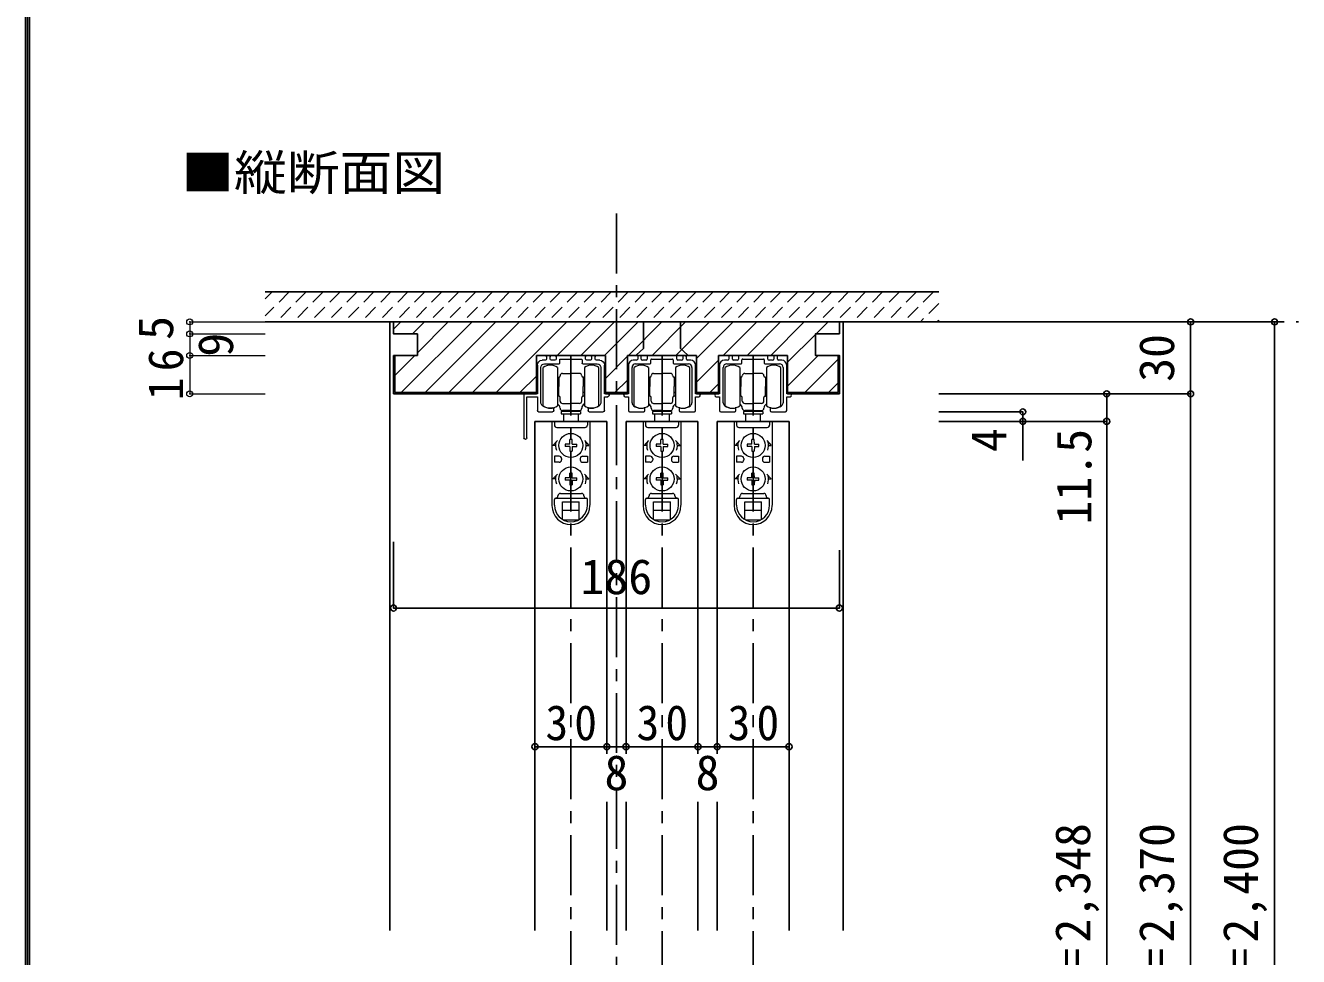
# Model space of a CAD drawing. Units: millimetres at full size, sheet at 1:5; some dimension numbers follow another scale. Extents: x -973 to 977, y -718 to 696.
# Drawn here: x -973 to -442, y -313 to 76 of the extents above; entities that cross this region are included whole.
import ezdxf
from ezdxf.enums import TextEntityAlignment as Align

# ---------------------------------------------------------------- set-up
doc = ezdxf.new("R2010")
doc.units = ezdxf.units.MM
doc.header["$LTSCALE"] = 5
doc.header["$PDMODE"] = 32
doc.header["$PDSIZE"] = 2.5
doc.linetypes.add('CHAIN1', pattern=[8, 5, -1, 1, -1])
doc.linetypes.add('DASHED1', pattern=[1.8, 1.2, -0.6])
for name, color, linetype in [('0-0_補助線', 3, 'Continuous'), ('0-1_通り芯', 4, 'CHAIN1'), ('0-4_枠', 3, 'Continuous'), ('0-6_扉', 6, 'Continuous'), ('0-A_文字', 7, 'Continuous'), ('0-B_寸法', 7, 'Continuous'), ('0-C_ハッチ', 4, 'Continuous'), ('F-1_枠', 6, 'Continuous')]:
    doc.layers.add(name, color=color, linetype=linetype)
doc.layers.add('0-7_金物', color=7, linetype='Continuous', lineweight=18)
doc.styles.add('ＭＳ ゴシック', font='')
doc.styles.get('ＭＳ ゴシック').set_extended_font_data('MS Gothic')

# ---------------------------------------------------------------- blocks, each defined once
blk = doc.blocks.new('戸車(上吊)②')
at = {"layer": '0-7_金物'}
for p, q in [((-11.593, 11.517), (-11.593, 27.517)), ((-5.593, 27.517), (-5.593, 19.517)), ((5.607, 27.517), (5.607, 19.517)), ((11.607, 11.517), (11.607, 27.517)), ((-5.593, 23.517), (-5.293, 23.517)), ((-5.593, 22.017), (-5.093, 22.017)), ((-5.093, 23.317), (-5.293, 23.517)), ((-5.293, 22.017), (-5.093, 22.217)), ((-5.093, 23.517), (-5.093, 19.517)), ((-4.993, 23.517), (-5.093, 23.517)), ((-3.493, 25.017), (0.007, 25.017)), ((3.507, 25.017), (0.007, 25.017)), ((5.007, 23.517), (5.107, 23.517)), ((5.107, 23.517), (5.107, 19.517)), ((5.107, 23.317), (5.307, 23.517)), ((5.307, 22.017), (5.107, 22.217)), ((5.607, 22.017), (5.107, 22.017)), ((5.607, 23.517), (5.307, 23.517)), ((-5.593, 19.517), (-5.593, 11.517)), ((-5.593, 17.017), (-5.093, 17.017)), ((-5.093, 16.817), (-5.293, 17.017)), ((-5.093, 15.517), (-5.093, 19.517)), ((5.107, 15.517), (5.107, 19.517)), ((5.107, 16.817), (5.307, 17.017)), ((5.607, 17.017), (5.107, 17.017)), ((5.607, 19.517), (5.607, 11.517)), ((-5.593, 15.517), (-5.293, 15.517)), ((-5.093, 15.717), (-5.293, 15.517)), ((-4.993, 15.517), (-5.093, 15.517)), ((-4.493, 13.517), (-4.493, 15.017)), ((-3.493, 12.517), (0.007, 12.517)), ((3.507, 12.517), (0.007, 12.517)), ((4.507, 13.517), (4.507, 15.017)), ((5.007, 15.517), (5.107, 15.517)), ((5.107, 15.717), (5.307, 15.517)), ((5.607, 15.517), (5.307, 15.517)), ((-3.993, 9.217), (-3.993, 8.217)), ((4.007, 9.217), (-3.993, 9.217)), ((-3.993, 8.217), (4.007, 8.217)), ((0.007, 9.517), (-3.493, 9.517)), ((-2.993, 9.517), (-2.993, 9.217)), ((-2.993, 5.017), (-2.993, 8.217)), ((0.007, 9.517), (3.507, 9.517)), ((3.007, 9.517), (3.007, 9.217)), ((3.007, 8.217), (3.007, 5.017)), ((4.007, 9.217), (4.007, 8.217)), ((-7.892, 5.017), (-7.892, -29.883)), ((-7.849, 5.017), (7.951, 5.017)), ((-6.892, 5.017), (-6.892, 3.517)), ((-5.892, 2.517), (5.908, 2.517)), ((6.908, 5.017), (6.908, 3.517)), ((7.908, 5.017), (7.908, -29.883)), ((-5.649, -2.983), (-7.492, -4.983)), ((-6.392, -4.983), (-7.492, -4.983)), ((-0.512, -4.463), (-2.442, -4.497)), ((-2.442, -4.497), (-2.442, -5.469)), ((-0.512, -4.463), (-0.478, -2.533)), ((0.494, -2.533), (-0.478, -2.533)), ((0.528, -4.463), (0.494, -2.533)), ((0.528, -4.463), (2.458, -4.497)), ((2.458, -5.469), (2.458, -4.497)), ((5.665, -2.983), (7.508, -4.983)), ((6.408, -4.983), (7.508, -4.983)), ((-6.892, -9.483), (-6.892, -11.983)), ((-4.892, -9.483), (-6.892, -9.483)), ((-3.892, -10.483), (-3.892, -10.983)), ((-0.512, -5.502), (-2.442, -5.469)), ((-0.512, -5.502), (-0.478, -7.433)), ((-0.478, -7.433), (0.494, -7.433)), ((0.528, -5.502), (0.494, -7.433)), ((0.528, -5.502), (2.458, -5.469)), ((3.908, -10.483), (3.908, -10.983)), ((4.908, -9.483), (6.908, -9.483)), ((6.908, -9.483), (6.908, -11.983)), ((-4.892, -11.983), (-6.892, -11.983)), ((4.908, -11.983), (6.908, -11.983)), ((-5.649, -16.983), (-7.492, -18.983)), ((-6.392, -18.983), (-7.492, -18.983)), ((-0.512, -18.463), (-2.442, -18.497)), ((-2.442, -18.497), (-2.442, -19.469)), ((-0.512, -19.502), (-2.442, -19.469)), ((-0.512, -18.463), (-0.478, -16.533)), ((-0.512, -19.502), (-0.478, -21.433)), ((0.494, -16.533), (-0.478, -16.533)), ((0.528, -18.463), (0.494, -16.533)), ((0.528, -19.502), (0.494, -21.433)), ((0.528, -18.463), (2.458, -18.497)), ((0.528, -19.502), (2.458, -19.469)), ((2.458, -19.469), (2.458, -18.497)), ((5.665, -16.983), (7.508, -18.983)), ((6.408, -18.983), (7.508, -18.983)), ((-4.392, -24.983), (4.408, -24.983)), ((-0.478, -21.433), (0.494, -21.433)), ((-6.892, -29.883), (-6.892, -27.483)), ((-6.392, -26.983), (6.408, -26.983)), ((-3.492, -28.483), (3.508, -28.483)), ((-3.492, -35.829), (-3.492, -28.483)), ((3.508, -35.829), (3.508, -28.483)), ((6.908, -29.883), (6.908, -27.483)), ((-3.492, -31.983), (3.508, -31.983)), ((-3.02, -36.083), (3.036, -36.083))]:
    blk.add_line(p, q, dxfattribs=at)
for centre in [(0.008, -4.983), (0.008, -18.983)]:
    blk.add_circle(centre, 5, dxfattribs=at)
for centre, radius, start, end in [((-8.593, 23.517), 5, 53.1301, 126.8699), ((8.607, 23.517), 5, 53.1301, 126.8699), ((-4.993, 24.017), 0.5, 270, 0), ((-3.493, 24.017), 1, 90, 180), ((3.507, 24.017), 1, 0, 90), ((5.007, 24.017), 0.5, 180, 270), ((-8.593, 15.517), 5, 233.1301, 306.8699), ((-6.493, 10.517), 2, 0, 63.25632), ((-4.993, 15.017), 0.5, 0, 90), ((-3.493, 13.517), 1, 180, 270), ((3.507, 13.517), 1, 270, 0), ((5.007, 15.017), 0.5, 90, 180), ((6.507, 10.517), 2, 116.74368, 180), ((8.607, 15.517), 5, 233.1301, 306.8699), ((-3.493, 10.517), 1, 180, 270), ((3.507, 10.517), 1, 270, 0), ((-5.892, 3.517), 1, 180, 270), ((5.908, 3.517), 1, 270, 0), ((0.008, -4.983), 6.4, 167.82427, 198.20996), ((0.008, -4.983), 6.4, 341.79004, 12.17573), ((-4.892, -10.483), 1, 0, 90), ((4.908, -10.483), 1, 90, 180), ((-4.892, -10.983), 1, 270, 0), ((4.908, -10.983), 1, 180, 270), ((0.008, -18.983), 6.4, 167.82427, 198.20996), ((0.008, -18.983), 6.4, 341.79004, 12.17573), ((-6.392, -25.983), 1, 270, 0), ((-4.392, -25.983), 1, 90, 180), ((4.408, -25.983), 1, 0, 90), ((6.408, -25.983), 1, 180, 270), ((0.008, -30.083), 7.9, 180, 0), ((-6.392, -27.483), 0.5, 90, 180), ((0.008, -29.883), 6.9, 180, 0), ((6.408, -27.483), 0.5, 0, 90)]:
    blk.add_arc(centre, radius, start, end, dxfattribs=at)
blk = doc.blocks.new('レール金物(幕板付)')
at = {"layer": '0-7_金物'}
for p, q in [((-13.092, 7.847), (-11.742, 7.847)), ((-6.042, 6.347), (-12.092, 6.347)), ((-11.242, 8.347), (-11.242, 9.347)), ((-10.742, 9.847), (-10.242, 9.847)), ((-9.742, 9.347), (-9.742, 8.347)), ((-9.242, 7.847), (-7.742, 7.847)), ((-7.242, 8.347), (-7.242, 9.347)), ((-6.742, 9.847), (4.558, 9.847)), ((-5.742, 8.047), (-5.742, 6.647)), ((3.558, 6.647), (3.558, 8.047)), ((9.908, 6.347), (3.858, 6.347)), ((5.058, 9.347), (5.058, 8.347)), ((5.558, 7.847), (7.058, 7.847)), ((7.558, 8.347), (7.558, 9.347)), ((8.058, 9.847), (8.558, 9.847)), ((9.058, 9.347), (9.058, 8.347)), ((9.558, 7.847), (10.908, 7.847)), ((-13.592, 4.847), (-13.592, -9.939)), ((11.408, -9.939), (11.408, 4.847)), ((17.308, -24.553), (17.308, -7.553)), ((18.508, -6.353), (18.508, -24.553)), ((-8.742, -13.653), (-14.592, -13.653)), ((-8.242, -12.265), (-8.242, -13.153)), ((6.058, -13.153), (6.058, -12.265)), ((6.437, -11.975), (7.679, -12.153)), ((12.408, -13.653), (6.558, -13.653))]:
    blk.add_line(p, q, dxfattribs=at)
for points in [[(-16.492, -6.153), (-15.092, -6.153), (-15.092, 5.847)], [(3.258, 8.347), (-0.792, 8.347), (-1.092, 8.647), (-1.392, 8.347), (-5.442, 8.347)], [(12.908, 5.847), (12.908, -6.153), (18.308, -6.153)], [(-15.092, -13.153), (-15.092, -7.353), (-16.492, -7.353)], [(17.108, -7.353), (12.908, -7.353), (12.908, -13.153)]]:
    blk.add_lwpolyline(points, dxfattribs=at)
for centre, radius, start, end in [((-13.092, 5.847), 2, 90, 180), ((-12.092, 4.847), 1.5, 90, 180), ((-11.742, 8.347), 0.5, 270, 0), ((-10.742, 9.347), 0.5, 90, 180), ((-10.242, 9.347), 0.5, 0, 90), ((-9.242, 8.347), 0.5, 180, 270), ((-7.742, 8.347), 0.5, 270, 0), ((-6.742, 9.347), 0.5, 90, 180), ((-6.042, 6.647), 0.3, 270, 360), ((-5.442, 8.047), 0.3, 90, 180), ((3.258, 8.047), 0.3, 360, 90), ((3.858, 6.647), 0.3, 180, 270), ((4.558, 9.347), 0.5, 360, 90), ((5.558, 8.347), 0.5, 180, 270), ((7.058, 8.347), 0.5, 270, 360), ((8.058, 9.347), 0.5, 90, 180), ((8.558, 9.347), 0.5, 360, 90), ((9.558, 8.347), 0.5, 180, 270), ((9.908, 4.847), 1.5, 0, 90), ((10.908, 5.847), 2, 0, 90), ((-16.492, -6.753), 0.6, 90, 270), ((-13.292, -9.939), 0.3, 180, 192.08406), ((-11.63, -9.583), 2, 192.08406, 228.89829), ((9.446, -9.583), 2, 311.10171, 347.91594), ((11.108, -9.939), 0.3, 347.91594, 0), ((17.108, -7.553), 0.2, 360, 90), ((18.308, -6.353), 0.2, 0, 90), ((-14.592, -13.153), 0.5, 180, 270), ((-9.863, -7.153), 5, 231.94944, 270), ((-9.95, -7.112), 5.042, 270.99736, 285.28454), ((-8.742, -13.153), 0.5, 270, 0), ((-8.542, -12.265), 0.3, 360, 105.31651), ((6.358, -12.265), 0.3, 74.68349, 180), ((6.558, -13.153), 0.5, 180, 270), ((7.679, -7.153), 5, 270, 308.05056), ((12.408, -13.153), 0.5, 270, 360), ((17.908, -24.553), 0.6, 180, 0)]:
    blk.add_arc(centre, radius, start, end, dxfattribs=at)
blk = doc.blocks.new('レール金具(全般)')
at = {"layer": '0-7_金物'}
for p, q in [((-10.65, 6.888), (-12, 6.888)), ((-11, 5.388), (-4.95, 5.388)), ((-10.15, 8.388), (-10.15, 7.388)), ((-9.15, 8.888), (-9.65, 8.888)), ((-8.65, 7.388), (-8.65, 8.388)), ((-6.65, 6.888), (-8.15, 6.888)), ((-6.15, 8.388), (-6.15, 7.388)), ((5.65, 8.888), (-5.65, 8.888)), ((-4.65, 5.688), (-4.65, 7.088)), ((4.65, 7.088), (4.65, 5.688)), ((4.95, 5.388), (11, 5.388)), ((6.15, 7.388), (6.15, 8.388)), ((8.15, 6.888), (6.65, 6.888)), ((8.65, 8.388), (8.65, 7.388)), ((9.65, 8.888), (9.15, 8.888)), ((10.15, 7.388), (10.15, 8.388)), ((12, 6.888), (10.65, 6.888)), ((-12.5, -10.898), (-12.5, 3.888)), ((12.5, 3.888), (12.5, -10.898)), ((-13.5, -14.612), (-7.65, -14.612)), ((-7.15, -14.112), (-7.15, -13.224)), ((7.15, -13.224), (7.15, -14.112)), ((7.65, -14.612), (13.5, -14.612))]:
    blk.add_line(p, q, dxfattribs=at)
for points in [[(-4.35, 7.388), (-0.3, 7.388), (0, 7.688), (0.3, 7.388), (4.35, 7.388)], [(-14, 4.888), (-14, -7.112), (-15.4, -7.112)], [(15.4, -7.112), (14, -7.112), (14, 4.888)], [(-15.4, -8.312), (-14, -8.312), (-14, -14.112)], [(14, -14.112), (14, -8.312), (15.4, -8.312)]]:
    blk.add_lwpolyline(points, dxfattribs=at)
for centre, radius, start, end in [((-12, 4.888), 2, 90, 180), ((-11, 3.888), 1.5, 90, 180), ((-10.65, 7.388), 0.5, 270, 0), ((-9.65, 8.388), 0.5, 90, 180), ((-9.15, 8.388), 0.5, 0, 90), ((-8.15, 7.388), 0.5, 180, 270), ((-6.65, 7.388), 0.5, 270, 0), ((-5.65, 8.388), 0.5, 90, 180), ((-4.95, 5.688), 0.3, 270, 360), ((-4.35, 7.088), 0.3, 90, 180), ((4.35, 7.088), 0.3, 360, 90), ((4.95, 5.688), 0.3, 180, 270), ((5.65, 8.388), 0.5, 360, 90), ((6.65, 7.388), 0.5, 180, 270), ((8.15, 7.388), 0.5, 270, 360), ((9.15, 8.388), 0.5, 90, 180), ((9.65, 8.388), 0.5, 360, 90), ((10.65, 7.388), 0.5, 180, 270), ((11, 3.888), 1.5, 0, 90), ((12, 4.888), 2, 0, 90), ((-15.4, -7.712), 0.6, 90, 270), ((15.4, -7.712), 0.6, 270, 90), ((-13.5, -14.112), 0.5, 180, 270), ((-12.2, -10.898), 0.3, 180, 192.08406), ((-10.538, -10.542), 2, 192.08406, 228.89829), ((-8.771, -8.112), 5, 231.94944, 269.54933), ((-8.85, -8.112), 5, 270.45826, 285.31651), ((-7.65, -14.112), 0.5, 270, 0), ((-7.45, -13.224), 0.3, 360, 105.31651), ((7.45, -13.224), 0.3, 74.68349, 180), ((7.65, -14.112), 0.5, 180, 270), ((8.85, -8.112), 5, 254.68349, 269.54174), ((8.771, -8.112), 5, 270.45067, 308.05056), ((10.538, -10.542), 2, 311.10171, 347.91594), ((12.2, -10.898), 0.3, 347.91594, 0), ((13.5, -14.112), 0.5, 270, 0)]:
    blk.add_arc(centre, radius, start, end, dxfattribs=at)

msp = doc.modelspace()

# ---------------------------------------------------------------- linework, layer by layer
at = {"layer": '0-0_補助線'}
for p, q in [((-760.233, -62), (-731.433, -62)), ((-760.233, -78), (-760.233, -62)), ((-731.433, -78), (-731.433, -62)), ((-722.233, -62), (-693.433, -62)), ((-722.233, -78), (-722.233, -62)), ((-693.433, -78), (-693.433, -62)), ((-684.233, -62), (-655.433, -62)), ((-655.433, -78), (-655.433, -62)), ((-731.433, -77.5), (-722.233, -77.5)), ((-731.433, -78), (-722.233, -78)), ((-693.433, -77.5), (-684.233, -77.5))]:
    msp.add_line(p, q, dxfattribs=at)
at = {"layer": '0-0_補助線', "color": 6}
for p, q in [((-730.833, -89.5), (-760.833, -89.5)), ((-692.833, -89.5), (-722.833, -89.5)), ((-654.833, -89.5), (-684.833, -89.5))]:
    msp.add_line(p, q, dxfattribs=at)
at = {"layer": '0-0_補助線'}
msp.add_lwpolyline([(-693.433, -78), (-684.233, -78), (-684.233, -62)], dxfattribs=at)
at = {"layer": '0-1_通り芯'}
for p, q in [((-726.833, -587.752), (-726.833, -2.5)), ((-873.333, -48), (-442.333, -48)), ((-745.833, -62), (-745.833, -555.5)), ((-707.833, -62), (-707.833, -555.5)), ((-669.833, -62), (-669.833, -555.5))]:
    msp.add_line(p, q, dxfattribs=at)
at = {"layer": '0-4_枠', "color": 4}
for p, q in [((-819.833, -48), (-821.333, -48)), ((-821.333, -301.826), (-821.333, -48)), ((-633.833, -48), (-632.333, -48)), ((-632.333, -301.826), (-632.333, -48))]:
    msp.add_line(p, q, dxfattribs=at)
at = {"layer": '0-4_枠'}
for p, q in [((-633.833, -48), (-819.833, -48)), ((-715.583, -48), (-715.583, -59.086)), ((-633.833, -53), (-633.833, -48)), ((-819.833, -62), (-819.833, -78)), ((-819.333, -62), (-819.333, -77.5)), ((-715.583, -59.086), (-718.433, -61.8)), ((-634.333, -62), (-634.333, -77.5)), ((-760.233, -78), (-819.833, -78)), ((-819.333, -77.5), (-760.233, -77.5)), ((-634.333, -77.5), (-655.433, -77.5)), ((-633.833, -78), (-655.433, -78))]:
    msp.add_line(p, q, dxfattribs=at)
for points in [[(-819.833, -48), (-819.833, -53), (-809.833, -53), (-809.833, -62), (-819.833, -62)], [(-697.233, -61.8), (-700.083, -59.086), (-700.083, -48)], [(-633.833, -53), (-643.833, -53), (-643.833, -62), (-633.833, -62), (-633.833, -78)]]:
    msp.add_lwpolyline(points, dxfattribs=at)
at = {"layer": '0-6_扉'}
for p, q in [((-760.833, -301.826), (-760.833, -89.5)), ((-730.833, -89.5), (-730.833, -228.151)), ((-722.833, -89.5), (-722.833, -228.151)), ((-692.833, -89.5), (-692.833, -228.151)), ((-684.833, -89.5), (-684.833, -228.151)), ((-654.833, -89.5), (-654.833, -301.826)), ((-730.833, -248.151), (-730.833, -301.826)), ((-722.833, -248.151), (-722.833, -301.826)), ((-692.833, -248.151), (-692.833, -301.826)), ((-684.833, -248.151), (-684.833, -301.826))]:
    msp.add_line(p, q, dxfattribs=at)
at = {"layer": '0-7_金物', "color": 4}
for p, q in [((-904.833, -48), (-904.833, -53)), ((-904.833, -48), (-873.333, -48)), ((-904.833, -53), (-904.833, -62)), ((-904.833, -53), (-873.333, -53)), ((-904.833, -62), (-904.833, -78)), ((-904.833, -62), (-873.333, -62)), ((-904.833, -78), (-873.333, -78))]:
    msp.add_line(p, q, dxfattribs=at)
at = {"layer": '0-7_金物'}
for p in [(-904.833, -48), (-904.833, -53), (-904.833, -62), (-904.833, -78)]:
    msp.add_point(p, dxfattribs=at)
at = {"layer": '0-B_寸法', "color": 4, "linetype": 'DASHED1'}
for p, q in [((-863.335, -35.5), (-873.333, -45.498)), ((-870.407, -35.5), (-873.333, -38.427)), ((-856.264, -35.5), (-868.764, -48)), ((-849.193, -35.5), (-861.693, -48)), ((-842.122, -35.5), (-854.622, -48)), ((-835.051, -35.5), (-847.551, -48)), ((-827.98, -35.5), (-840.48, -48)), ((-820.909, -35.5), (-833.409, -48)), ((-813.838, -35.5), (-826.338, -48)), ((-806.767, -35.5), (-819.267, -48)), ((-799.696, -35.5), (-812.196, -48)), ((-792.625, -35.5), (-805.125, -48)), ((-785.554, -35.5), (-798.054, -48)), ((-778.483, -35.5), (-790.983, -48)), ((-771.412, -35.5), (-783.912, -48)), ((-764.34, -35.5), (-776.84, -48)), ((-757.269, -35.5), (-769.769, -48)), ((-750.198, -35.5), (-762.698, -48)), ((-743.127, -35.5), (-755.627, -48)), ((-736.056, -35.5), (-748.556, -48)), ((-728.985, -35.5), (-741.485, -48)), ((-721.914, -35.5), (-734.414, -48)), ((-714.843, -35.5), (-727.343, -48)), ((-707.772, -35.5), (-720.272, -48)), ((-700.701, -35.5), (-713.201, -48)), ((-693.63, -35.5), (-706.13, -48)), ((-686.559, -35.5), (-699.059, -48)), ((-679.488, -35.5), (-691.988, -48)), ((-672.417, -35.5), (-684.917, -48)), ((-665.346, -35.5), (-677.846, -48)), ((-658.274, -35.5), (-670.774, -48)), ((-651.203, -35.5), (-663.703, -48)), ((-644.132, -35.5), (-656.632, -48)), ((-637.061, -35.5), (-649.561, -48)), ((-629.99, -35.5), (-642.49, -48)), ((-622.919, -35.5), (-635.419, -48)), ((-615.848, -35.5), (-628.348, -48)), ((-608.777, -35.5), (-621.277, -48)), ((-601.706, -35.5), (-614.206, -48)), ((-594.635, -35.5), (-607.135, -48)), ((-592.333, -40.269), (-600.064, -48)), ((-592.333, -47.341), (-592.993, -48))]:
    msp.add_line(p, q, dxfattribs=at)
at = {"layer": '0-B_寸法', "color": 2}
for p, q in [((-873.333, -35.5), (-592.333, -35.5)), ((-873.333, -48), (-592.333, -48))]:
    msp.add_line(p, q, dxfattribs=at)
at = {"layer": '0-B_寸法', "color": 4}
for p, q in [((-452.333, -48), (-592.333, -48)), ((-487.333, -48), (-487.333, -555.5)), ((-452.333, -48), (-452.333, -567.5)), ((-487.333, -78), (-592.333, -78)), ((-522.333, -78), (-522.333, -555.5)), ((-557.333, -85.5), (-592.333, -85.5)), ((-522.333, -89.5), (-592.333, -89.5)), ((-557.333, -105.748), (-557.333, -85.5)), ((-819.833, -167.304), (-819.833, -139.746)), ((-633.833, -167.304), (-633.833, -143.246)), ((-819.833, -167.304), (-633.833, -167.304)), ((-654.833, -225.151), (-760.833, -225.151))]:
    msp.add_line(p, q, dxfattribs=at)
at = {"layer": '0-B_寸法'}
for p in [(-487.333, -48), (-452.333, -48), (-522.333, -78), (-487.333, -78), (-557.333, -85.5), (-557.333, -89.5), (-522.333, -89.5), (-819.833, -167.304), (-633.833, -167.304), (-760.833, -225.151), (-730.833, -225.151), (-722.833, -225.151), (-692.833, -225.151), (-684.833, -225.151), (-654.833, -225.151)]:
    msp.add_point(p, dxfattribs=at)
at = {"layer": '0-C_ハッチ'}
for p, q in [((-819.833, -51.061), (-816.772, -48)), ((-816.574, -77.5), (-787.074, -48)), ((-811.873, -53), (-806.873, -48)), ((-809.833, -60.86), (-796.973, -48)), ((-806.674, -77.5), (-777.174, -48)), ((-796.775, -77.5), (-767.275, -48)), ((-786.875, -77.5), (-757.375, -48)), ((-776.976, -77.5), (-747.476, -48)), ((-751.576, -62), (-737.576, -48)), ((-741.677, -62), (-727.677, -48)), ((-731.777, -62), (-717.777, -48)), ((-721.878, -62), (-707.878, -48)), ((-711.978, -62), (-697.978, -48)), ((-702.079, -62), (-688.079, -48)), ((-693.433, -63.254), (-678.179, -48)), ((-682.28, -62), (-668.28, -48)), ((-672.38, -62), (-658.38, -48)), ((-662.481, -62), (-648.481, -48)), ((-643.581, -53), (-638.581, -48)), ((-655.433, -64.852), (-643.833, -53.252)), ((-819.333, -70.36), (-810.973, -62)), ((-731.433, -71.555), (-722.233, -62.355)), ((-655.433, -74.751), (-642.682, -62)), ((-648.282, -77.5), (-634.333, -63.551)), ((-693.433, -73.153), (-684.233, -63.953)), ((-767.076, -77.5), (-760.233, -70.657)), ((-727.478, -77.5), (-722.233, -72.255)), ((-687.88, -77.5), (-684.233, -73.853)), ((-638.383, -77.5), (-634.333, -73.45))]:
    msp.add_line(p, q, dxfattribs=at)
at = {"layer": 'F-1_枠'}
for p, q in [((-973.347, 695.833), (-973.347, -700.833)), ((-972.514, 695.833), (-972.514, -700.833)), ((-971.68, 695.833), (-971.68, -700.833))]:
    msp.add_line(p, q, dxfattribs=at)

# ---------------------------------------------------------------- block references
at = {"layer": '0-7_金物', "xscale": -1}
msp.add_blockref('レール金物(幕板付)', (-746.925, -71.847), dxfattribs=at)
at = {"layer": '0-7_金物'}
for name, p in [('レール金具(全般)', (-707.833, -70.888)), ('レール金具(全般)', (-669.833, -70.888)), ('戸車(上吊)②', (-745.84, -94.517)), ('戸車(上吊)②', (-707.84, -94.517)), ('戸車(上吊)②', (-669.84, -94.517))]:
    msp.add_blockref(name, p, dxfattribs=at)

# ---------------------------------------------------------------- texts
at = {"layer": '0-7_金物', "style": 'ＭＳ ゴシック'}
for s, p in [('5', (-907.333, -55.5)), ('9', (-882.333, -62.5))]:
    msp.add_text(s, height=14.66, rotation=90, dxfattribs=at).set_placement(p, align=Align.BOTTOM_LEFT)
at = {"layer": '0-7_金物', "insert": (-907.333, -80.625), "char_height": 14.66, "attachment_point": 7, "rotation": 90, "style": 'ＭＳ ゴシック'}
msp.add_mtext('\\T1.27;\\W0.95;16', dxfattribs=at)
at = {"layer": '0-A_文字', "style": 'ＭＳ ゴシック', "width": 1.1}
msp.add_text('■縦断面図', height=14.66, dxfattribs=at).set_placement((-908.333, 2.5), align=Align.BOTTOM_LEFT)
at = {"layer": '0-B_寸法', "style": 'ＭＳ ゴシック'}
for s, p in [('30', (-489.833, -73)), ('4', (-559.833, -102.246)), ('11.5', (-524.333, -132.5)), ('ＤＨ＝2,348', (-524.833, -366.826)), ('枠内＝2,370', (-489.833, -366.826)), ('枠外＝2,400', (-454.833, -366.826))]:
    msp.add_text(s, height=14.66, rotation=90, dxfattribs=at).set_placement(p, align=Align.BOTTOM_LEFT)
for s, p in [('186', (-741.833, -165.921)), ('8', (-731.833, -247.651)), ('8', (-693.833, -247.651))]:
    msp.add_text(s, height=14.66, dxfattribs=at).set_placement(p, align=Align.BOTTOM_LEFT)
at = {"layer": '0-B_寸法', "char_height": 14.66, "attachment_point": 7, "style": 'ＭＳ ゴシック'}
for insert in [(-756.458, -222.651), (-718.458, -222.651), (-680.458, -222.651)]:
    msp.add_mtext('\\T1.27;\\W0.95;30', dxfattribs=dict(at, insert=insert))

doc.saveas('drawing.dxf')
